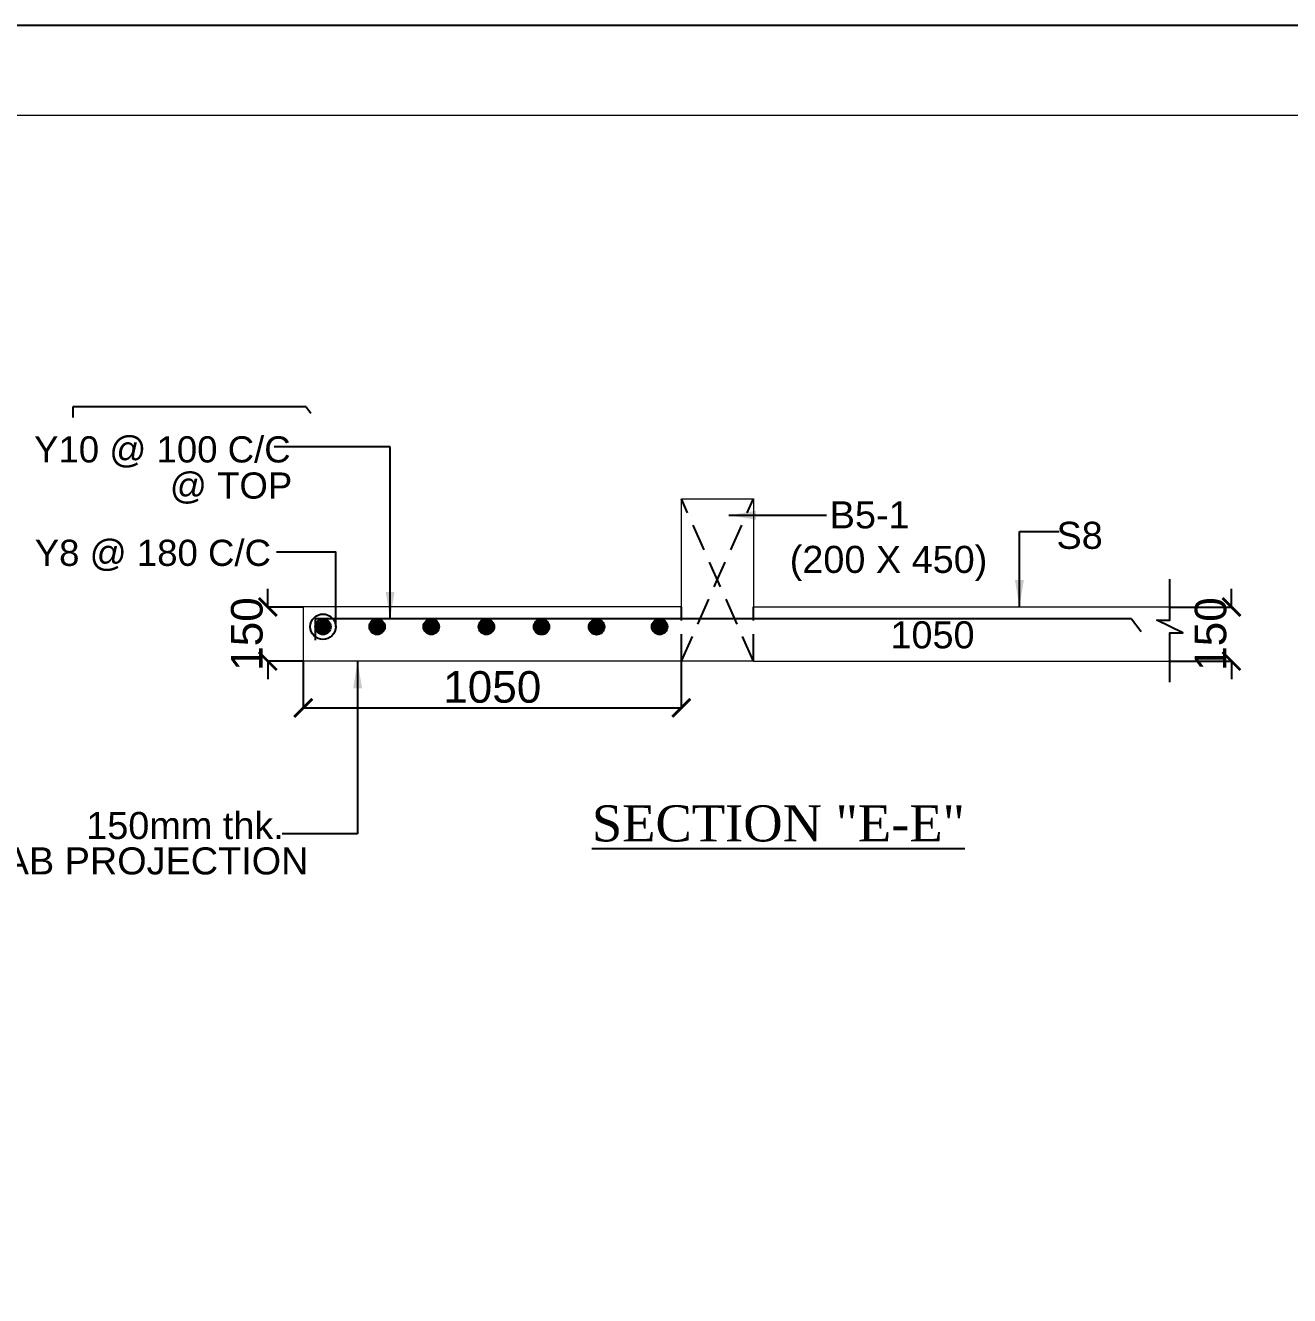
# Model space of a CAD drawing. Header units: inches. Extents: x -1898 to 127651, y -195120 to -109120.
# Drawn here: x 86989 to 100999, y -123195 to -109120 of the extents above; entities that cross this region are included whole.
import ezdxf

# ---------------------------------------------------------------- set-up
doc = ezdxf.new("R2010")
doc.units = ezdxf.units.IN
doc.header["$MEASUREMENT"] = 0
doc.linetypes.add('Hidden', pattern=[3, 2, -1])
for name, color, linetype in [('1', 8, 'Continuous'), ('2', 5, 'Continuous'), ('5', 2, 'Continuous'), ('ARROW', 5, 'Continuous'), ('BEAM TEXT', 4, 'Continuous'), ('DIM', 251, 'Continuous'), ('TITLE-4', 4, 'Continuous')]:
    doc.layers.add(name, color=color, linetype=linetype)
for name, color, linetype, lineweight in [('BEAMS', 3, 'Continuous', 0), ('JKEC COLHAT', 2, 'Continuous', 20), ('SLAB G.F TXT', 3, 'Continuous', 0), ('SLAB REIN', 31, 'Continuous', 0), ('text', 4, 'Continuous', 30)]:
    doc.layers.add(name, color=color, linetype=linetype, lineweight=lineweight)
doc.styles.add('T200', font='sanss___.ttf', dxfattribs={"height": 275})
doc.styles.add('T300', font='sanss___.ttf', dxfattribs={"height": 350})
doc.styles.add('T400', font='romantic.ttf')
doc.dimstyles.new('SCALE 25', dxfattribs={"dimtxt": 500, "dimasz": 200, "dimexe": 6, "dimexo": 0, "dimgap": 50, "dimtad": 1, "dimdec": 0, "dimlfac": 0.25, "dimrnd": 5, "dimzin": 3, "dimdsep": 46, "dimtxsty": 'T300', "dimblk": 'ARCHTICK', "dimcen": 0.09, "dimclrd": 5, "dimclre": 8, "dimclrt": 1, "dimadec": 0, "dimazin": 0, "dimtfac": 1, "dimtdec": 0, "dimtix": 1, "dimtofl": 0, "dimtmove": 2, "dimatfit": 3, "dimfxl": 1, "dimtolj": 1, "dimtzin": 0, "dimlwd": -1, "dimlwe": -1, "dimarcsym": 0})
doc.dimstyles.new('T 200', dxfattribs={"dimtxt": 275, "dimasz": 150, "dimexe": 1, "dimexo": 0, "dimgap": 50, "dimtad": 1, "dimdec": 0, "dimrnd": 5, "dimdsep": 46, "dimtxsty": 'T200', "dimblk": 'ARCHTICK', "dimcen": 2.5, "dimdle": 1, "dimclrd": 5, "dimclre": 253, "dimclrt": 1, "dimadec": 0, "dimazin": 0, "dimtfac": 1, "dimtdec": 0, "dimtmove": 2, "dimatfit": 3, "dimfxl": 0, "dimarcsym": 0})

# ---------------------------------------------------------------- blocks, each defined once
blk = doc.blocks.new('_ARCHTICK')
at = {"color": 0, "linetype": 'ByBlock', "const_width": 0.15}
blk.add_lwpolyline([(-0.5, -0.5), (0.5, 0.5)], dxfattribs=at)
blk = doc.blocks.new('*D834')
at = {"layer": 'Defpoints', "color": 0}
for p in [(90068, -116165, -7), (94258, -116165, -7), (94258, -116683)]:
    blk.add_point(p, dxfattribs=at)
at = {"layer": 'DIM', "color": 8}
for p, q in [((90068, -116165), (90068, -116689)), ((94258, -116165), (94258, -116689))]:
    blk.add_line(p, q, dxfattribs=at)
at = {"layer": 'DIM', "color": 5}
blk.add_line((90068, -116683), (94258, -116683), dxfattribs=at)
at = {"layer": 'DIM', "color": 5, "xscale": 200, "yscale": 200, "zscale": 200, "rotation": 180}
blk.add_blockref('_ARCHTICK', (90068, -116683), dxfattribs=at)
at = {"layer": 'DIM', "color": 5, "xscale": 200, "yscale": 200, "zscale": 200}
blk.add_blockref('_ARCHTICK', (94258, -116683), dxfattribs=at)
at = {"layer": 'DIM', "color": 1, "insert": (92163, -116453), "char_height": 350, "attachment_point": 5, "style": 'T300'}
blk.add_mtext('\\A1;1050', dxfattribs=at)
blk = doc.blocks.new('ROD')
at = {"layer": '5'}
h = blk.add_hatch(color=256, dxfattribs=at)
edge = h.paths.add_edge_path()
edge.add_arc((0, 0), 135, 0, 360)
at = {"layer": '5', "color": 6}
blk.add_circle((0, 0), 135, dxfattribs=at)
blk = doc.blocks.new('A$C7FF54E45')
at = {"layer": '5', "xscale": 0.7999999998137355, "yscale": 0.7999999998137355, "zscale": 0.7999999998137355}
blk.add_blockref('ROD', (91, 91), dxfattribs=at)
blk = doc.blocks.new('*D835')
at = {"layer": 'Defpoints', "color": 0}
for p in [(99672, -115565, -7), (100355, -115565), (99672, -116165, -7)]:
    blk.add_point(p, dxfattribs=at)
at = {"layer": 'DIM', "color": 5}
for p, q in [((100355, -115565), (100355, -115365)), ((100355, -116165), (100355, -116365))]:
    blk.add_line(p, q, dxfattribs=at)
at = {"layer": 'DIM', "color": 8}
for p, q in [((99672, -115565), (100361, -115565)), ((99672, -116165), (100361, -116165))]:
    blk.add_line(p, q, dxfattribs=at)
at = {"layer": 'DIM', "color": 5, "xscale": 200, "yscale": 200, "zscale": 200}
for p, rotation in [((100355, -115565), 270), ((100355, -116165), 90)]:
    blk.add_blockref('_ARCHTICK', p, dxfattribs=dict(at, rotation=rotation))
at = {"layer": 'DIM', "color": 1, "insert": (100125, -115865), "char_height": 350, "attachment_point": 5, "rotation": 90, "style": 'T300'}
blk.add_mtext('\\A1;150', dxfattribs=at)
blk = doc.blocks.new('A$C02F31347')
at = {"layer": '5', "linetype": 'Continuous', "ltscale": 0.01}
for p, q in [((-5168, 0), (-5275, -138, 7)), ((-5168, 0), (0, 0)), ((0, 0), (0, -236))]:
    blk.add_line(p, q, dxfattribs=at)
blk = doc.blocks.new('*D836')
at = {"layer": 'Defpoints', "color": 0}
for p in [(89675, -115565), (90068, -115565, -7), (90068, -116165, -7)]:
    blk.add_point(p, dxfattribs=at)
at = {"layer": 'DIM', "color": 5}
for p, q in [((89675, -115565), (89675, -115365)), ((89675, -116165), (89675, -116365))]:
    blk.add_line(p, q, dxfattribs=at)
at = {"layer": 'DIM', "color": 8}
for p, q in [((90068, -115565), (89669, -115565)), ((90068, -116165), (89669, -116165))]:
    blk.add_line(p, q, dxfattribs=at)
at = {"layer": 'DIM', "color": 5, "xscale": 200, "yscale": 200, "zscale": 200}
for p, rotation in [((89675, -115565), 270), ((89675, -116165), 90)]:
    blk.add_blockref('_ARCHTICK', p, dxfattribs=dict(at, rotation=rotation))
at = {"layer": 'DIM', "color": 1, "insert": (89445, -115865), "char_height": 350, "attachment_point": 5, "rotation": 90, "style": 'T300'}
blk.add_mtext('\\A1;150', dxfattribs=at)

msp = doc.modelspace()

# ---------------------------------------------------------------- linework, layer by layer
at = {"layer": '1', "linetype": 'Hidden', "ltscale": 150}
for p, q in [((95058.5, -116164.9, -6.9), (94258.5, -114364.9, -6.9)), ((94258.5, -116164.9, -6.9), (95058.5, -114364.9, -6.9)), ((94258.5, -116164.9, -6.9), (94258.5, -115564.9, -6.9)), ((95058.5, -116164.9, -6.9), (95058.5, -115564.9, -6.9))]:
    msp.add_line(p, q, dxfattribs=at)
at = {"layer": '1', "elevation": -10.4}
msp.add_lwpolyline([(99671.9, -116399), (99671.9, -115851), (99815.3, -115851), (99526.7, -115712.2), (99671.9, -115712.2), (99671.9, -115257.8)], dxfattribs=at)
at = {"layer": '2', "elevation": -6.9}
msp.add_lwpolyline([(90427.8, -115783.5), (90427.8, -114958.5), (89770.8, -114958.5)], dxfattribs=at)
at = {"layer": '2'}
msp.add_circle((90287.1, -115783.5, -6.9), 140.7, dxfattribs=at)
at = {"layer": '5', "linetype": 'Continuous', "ltscale": 0.01}
for p, q in [((99248.5, -115697.1, -6.9), (90200.7, -115697.1, -6.9)), ((90200.7, -115697.1, -6.9), (90200.7, -115932.6, -6.9)), ((99248.5, -115697.1, -6.9), (99355.8, -115835.5))]:
    msp.add_line(p, q, dxfattribs=at)
at = {"layer": 'BEAMS', "color": 4, "linetype": 'Continuous', "ltscale": 0.01}
for p, q in [((94258.5, -115564.9, -6.9), (90068.5, -115564.9, -6.9)), ((90068.5, -115564.9, -6.9), (90068.5, -116164.9, -6.9)), ((95058.5, -115564.9, -6.9), (99671.9, -115564.9, -6.9)), ((94258.5, -116164.9, -6.9), (90068.5, -116164.9, -6.9)), ((95058.5, -116164.9, -6.9), (99671.9, -116164.9, -6.9))]:
    msp.add_line(p, q, dxfattribs=at)
at = {"layer": 'BEAMS', "color": 4, "linetype": 'Continuous', "ltscale": 0.01, "elevation": -6.9}
for points in [[(94258.5, -115564.9), (94258.5, -114364.9), (95058.5, -114364.9), (95058.5, -115564.9)], [(95058.5, -116164.9), (94258.5, -116164.9)]]:
    msp.add_lwpolyline(points, dxfattribs=at)
at = {"layer": 'Defpoints', "ltscale": 0.2}
msp.add_lwpolyline([(-1898.4, -195120.3), (120101.6, -195120.3), (120101.6, -109120.3), (-1898.4, -109120.3)], close=True, dxfattribs=at)
at = {"layer": 'JKEC COLHAT', "ltscale": 0.2}
msp.add_lwpolyline([(-898.4, -194120.3), (119101.6, -194120.3), (119101.6, -110120.3), (-898.4, -110120.3)], close=True, dxfattribs=at)

# ---------------------------------------------------------------- block references
at = {"layer": 'DIM', "xscale": -0.5, "yscale": 0.5, "zscale": 0.5}
msp.add_blockref('A$C02F31347', (87515.8, -113348.7), dxfattribs=at)
at = {"layer": 'DIM', "color": 1, "xscale": 0.7999999999883585, "yscale": 0.7999999999883585, "zscale": 0.7999999999883585}
for p in [(90214.5, -115856.1, -6.9), (90814.5, -115856.1, -6.9), (91414.5, -115856.1, -6.9), (92025.3, -115856.7, -6.9), (92636, -115857.4, -6.9), (93246.6, -115858.1, -6.9), (93944.5, -115856.1, -6.9)]:
    msp.add_blockref('A$C7FF54E45', p, dxfattribs=at)

# ---------------------------------------------------------------- texts
at = {"layer": 'BEAM TEXT', "style": 'T300'}
for s, p in [('B5-1', (95902.8, -114694)), ('1050', (96575.8, -116023.1))]:
    msp.add_text(s, height=300, dxfattribs=at).set_placement(p)
at = {"layer": 'BEAM TEXT', "color": 6, "style": 'T300'}
msp.add_text('(200 X 450)', height=300, dxfattribs=at).set_placement((95459.7, -115187.4))
at = {"layer": 'SLAB G.F TXT', "style": 'T300'}
msp.add_text('S8', height=300, dxfattribs=at).set_placement((98416.1, -114920.7))
at = {"layer": 'SLAB REIN', "color": 3, "style": 'T200'}
for s, p in [('Y10 @ 100 C/C', (87085.4, -113963.6)), ('Y8 @ 180 C/C', (87092.7, -115109.6))]:
    msp.add_text(s, height=290, dxfattribs=at).set_placement(p)
at = {"layer": 'SLAB REIN', "color": 30, "style": 'T200'}
msp.add_text('@ TOP', height=290, dxfattribs=at).set_placement((88589.7, -114364.1))
at = {"layer": 'text', "color": 30, "style": 'T300'}
for s, p in [('150mm thk.', (87663.4, -118136.5)), ('SLAB PROJECTION', (86236.7, -118528.5))]:
    msp.add_text(s, height=300, dxfattribs=at).set_placement(p)
at = {"layer": 'TITLE-4', "color": 4, "ltscale": 7, "style": 'T400'}
msp.add_text('%%USECTION "E-E"', height=400, dxfattribs=at).set_placement((93266.7, -118162.4))

# ---------------------------------------------------------------- dimensions: what is measured, and where the dimension line sits
at = {"layer": 'DIM'}
for base, p1, p2, angle, override, picture, middle in [((89675.1, -115564.9), (90068.5, -116164.9, -6.9), (90068.5, -115564.9, -6.9), 90, {"dimpost": '\\X'}, '*D836', (89444.9, -115864.9)), ((100355.2, -115564.9), (99671.9, -116164.9, -6.9), (99671.9, -115564.9, -6.9), 90, {"dimpost": '\\X', "dimtmove": 1}, '*D835', (100124.9, -115864.9)), ((94258.4760592, -116682.9538166), (90068.4760592, -116164.8650858, -6.9258806), (94258.4760592, -116164.8650858, -6.9258806), 180, {"dimpost": '\\X'}, '*D834', (92163.4760592, -116452.6726095))]:
    dim = msp.add_linear_dim(base=base, p1=p1, p2=p2, angle=angle, dimstyle='SCALE 25', override=override, dxfattribs=at)
    dim.commit()
    dim.dimension.update_dxf_attribs({"geometry": picture, "text_midpoint": middle})

# ---------------------------------------------------------------- leaders
at = {"layer": 'ARROW', "color": 2}
for points, override in [([(91030.8, -115697.1, -6.9), (91030.8, -113790.7, -6.9), (89744.8, -113790.7, -6.9)], {"dimasz": 300, "dimtad": 0, "dimarcsym": 2}), ([(94785, -114548.9, -3.5), (95867.3, -114548.9, -3.5)], {"dimasz": 300, "dimtad": 0, "dimrnd": 5, "dimarcsym": 2}), ([(98005, -115564.9, -3.5), (98005, -114728.7, -3.5), (98447.1, -114728.7, -3.5)], {"dimasz": 300, "dimgap": 50, "dimtad": 0, "dimrnd": 5, "dimarcsym": 2}), ([(90670.8, -116164.9, -6.9), (90670.8, -118077, -6.9), (89836.3, -118077, -6.9)], {"dimasz": 300, "dimtad": 0, "dimarcsym": 2})]:
    msp.add_leader(points, dimstyle='T 200', override=override, dxfattribs=at)

doc.saveas('drawing.dxf')
